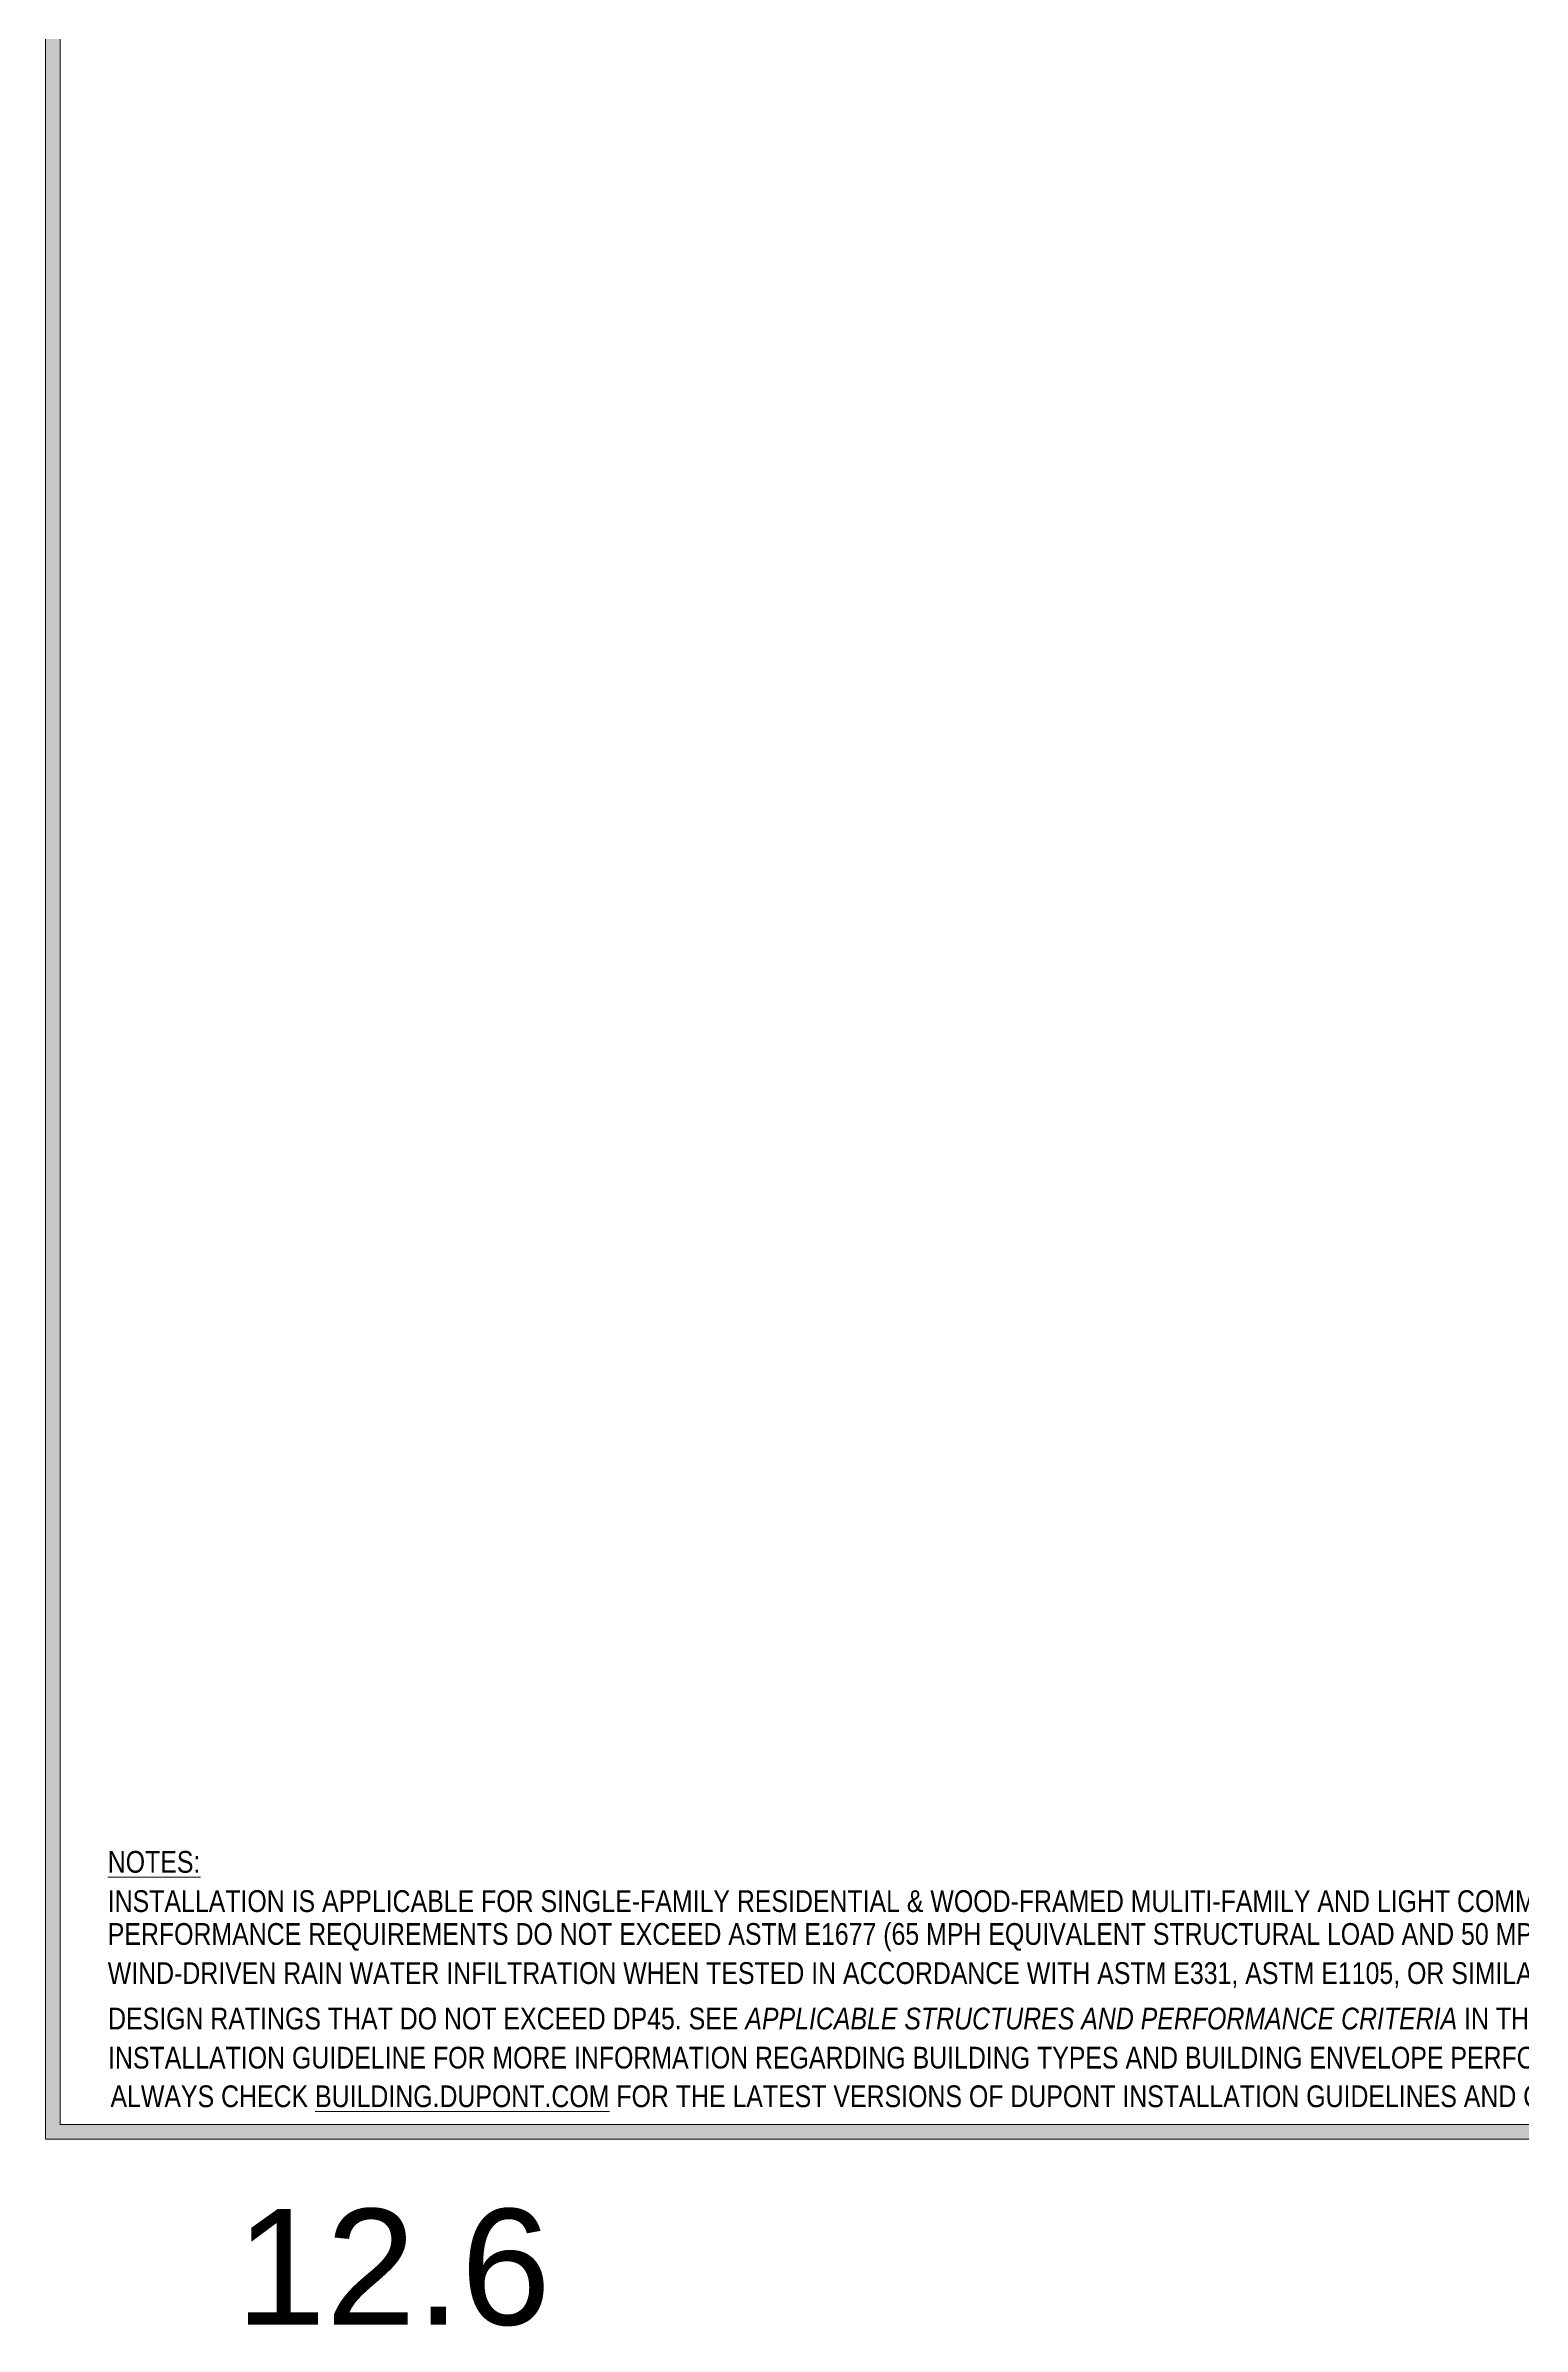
# Model space of a CAD drawing. Extents: x -1392 to 5791, y -3809 to 1722.
# Drawn here: x 2542 to 3460, y -3809 to -2391 of the extents above; entities that cross this region are included whole.
import ezdxf

# ---------------------------------------------------------------- set-up
doc = ezdxf.new("R2010")
doc.units = 0
doc.header["$MEASUREMENT"] = 0
for name, color, linetype, lineweight in [('.ATI-TEXT', 7, 'Continuous', 0), ('0_0', 7, 'Continuous', 0), ('G-ANNO-TTLB', 7, 'Continuous', 0), ('TYVEK', 7, 'Continuous', 0)]:
    doc.layers.add(name, color=color, linetype=linetype, lineweight=lineweight)

# ---------------------------------------------------------------- blocks, each defined once
blk = doc.blocks.new('Block_84')
at = {"layer": '.ATI-TEXT', "char_height": 0.2, "attachment_point": 7}
for s, insert in [('\\L\\C18;\\c0;\\FArial Narrow|b0|i0|c1;\\H13.500003;\\W1.000000;NOTES:\\l', (2581.1, -3527.2)), ('\\C18;\\c0;\\FArial Narrow|b0|i0|c1;\\H13.500003;\\W1.000000;INSTALLATION IS APPLICABLE FOR SINGLE-FAMILY RESIDENTIAL & WOOD-FRAMED MULITI-FAMILY AND LIGHT COMMERCIAL BUILDINGS WHEN ', (2581.1, -3551.6)), ('\\C18;\\c0;\\FArial Narrow|b0|i0|c1;\\H13.500003;\\W1.000000;PERFORMANCE REQUIREMENTS DO NOT EXCEED ASTM E1677 (65 MPH EQUIVALENT STRUCTURAL LOAD AND 50 MPH (6.24 PSF) EQUIVALENT', (2581.1, -3575.9)), ('\\C18;\\c0;\\FArial Narrow|b0|i0|c1;\\H13.500003;\\W1.000000;WIND-DRIVEN RAIN WATER INFILTRATION WHEN TESTED IN ACCORDANCE WITH ASTM E331, ASTM E1105, OR SIMILAR), AND WINDOW/DOOR', (2581.1, -3600.2)), ('\\C18;\\c0;\\FArial Narrow|b0|i0|c1;\\H13.500003;\\W1.000000;DESIGN RATINGS THAT DO NOT EXCEED DP45. SEE \\FArial Narrow Italic|b0|i1|c1;APPLICABLE STRUCTURES AND PERFORMANCE CRITERIA \\FArial Narrow|b0|i0|c1;IN THE APPLICABLE DUPONT', (2581.3, -3624.6)), ('\\C18;\\c0;\\FArial Narrow|b0|i0|c1;\\H13.500003;\\W1.000000;INSTALLATION GUIDELINE FOR MORE INFORMATION REGARDING BUILDING TYPES AND BUILDING ENVELOPE PERFORMANCE.  ', (2581.3, -3648.9)), ('\\C18;\\c0;\\FArial Narrow|b0|i0|c1;\\H13.500003;\\W1.000000;ALWAYS CHECK \\L\\C160;\\c16730368;BUILDING.DUPON\\l\\LT\\l\\L.COM\\l\\C18;\\c0; FOR THE LATEST VERSIONS OF DUPONT INSTALLATION GUIDELINES AND OTHER PRODUCT LITERATURE.', (2582.8, -3672.9))]:
    blk.add_mtext(s, dxfattribs=dict(at, insert=insert))

msp = doc.modelspace()

# ---------------------------------------------------------------- hatches: boundary and pattern name
at = {"layer": 'G-ANNO-TTLB', "true_color": 0xff00ff, "transparency": 33554687}
h = msp.add_hatch(color=6, dxfattribs=at)
edge = h.paths.add_edge_path()
edge.add_spline(control_points=[(5472, -3692.6), (5472, -3692.6), (2542.5, -3692.6), (2542.5, -3692.6), (2542.5, -3692.6), (2542.5, -1235.6), (2542.5, -1235.6), (2542.5, -1235.6), (5472, -1235.6), (5472, -1235.6), (5472, -1235.6), (5472, -3692.6), (5472, -3692.6)], knot_values=[0, 0, 0, 0, 1, 1, 1, 2, 2, 2, 3, 3, 3, 4, 4, 4, 4], degree=3, periodic=0)
edge = h.paths.add_edge_path()
edge.add_spline(control_points=[(2551.5, -1244.6), (2551.5, -1244.6), (2551.5, -3683.6), (2551.5, -3683.6), (2551.5, -3683.6), (5463, -3683.6), (5463, -3683.6), (5463, -3683.6), (5463, -1244.6), (5463, -1244.6), (5463, -1244.6), (2551.5, -1244.6), (2551.5, -1244.6)], knot_values=[0, 0, 0, 0, 1, 1, 1, 2, 2, 2, 3, 3, 3, 4, 4, 4, 4], degree=3, periodic=0)
edge.add_line((2551.5, -1244.6), (2551.5, -1244.6))

# ---------------------------------------------------------------- linework, layer by layer
at = {"layer": 'G-ANNO-TTLB', "color": 6, "lineweight": 9, "true_color": 0xff00ff}
for p, q in [((2542.5, -1235.6), (2542.5, -3692.6)), ((2551.5, -1244.6), (2551.5, -3683.6)), ((2551.5, -3683.6), (2551.5, -1244.6)), ((2551.5, -3683.6), (5463, -3683.6)), ((5463, -3683.6), (2551.5, -3683.6)), ((2542.5, -3692.6), (5472, -3692.6))]:
    msp.add_line(p, q, dxfattribs=at)
at = {"layer": 'G-ANNO-TTLB'}
for points in [[(5472, -3692.6), (5472, -3692.6), (2542.5, -3692.6), (2542.5, -3692.6), (2542.5, -3692.6), (2542.5, -1235.6), (2542.5, -1235.6), (2542.5, -1235.6), (5472, -1235.6), (5472, -1235.6), (5472, -1235.6), (5472, -3692.6), (5472, -3692.6)], [(2551.5, -1244.6), (2551.5, -1244.6), (2551.5, -3683.6), (2551.5, -3683.6), (2551.5, -3683.6), (5463, -3683.6), (5463, -3683.6), (5463, -3683.6), (5463, -1244.6), (5463, -1244.6), (5463, -1244.6), (2551.5, -1244.6), (2551.5, -1244.6)]]:
    msp.add_open_spline(points, degree=3, knots=[0, 0, 0, 0, 1, 1, 1, 2, 2, 2, 3, 3, 3, 4, 4, 4, 4], dxfattribs=at)
at = {"layer": 'TYVEK', "color": 4, "lineweight": 25, "true_color": 0x00ffff}
msp.add_lwpolyline([(2947.9, -3445.1)], dxfattribs=at)

# ---------------------------------------------------------------- block references
at = {"layer": '.ATI-TEXT'}
msp.add_blockref('Block_84', (0, 0), dxfattribs=at)

# ---------------------------------------------------------------- texts
at = {"layer": '0_0', "insert": (2660.7, -3809), "char_height": 0.2, "attachment_point": 7}
msp.add_mtext('\\C18;\\c0;\\FArial|b0|i0|c1;\\H72.000006;\\W1.000000;12.6', dxfattribs=at)

doc.saveas('drawing.dxf')
